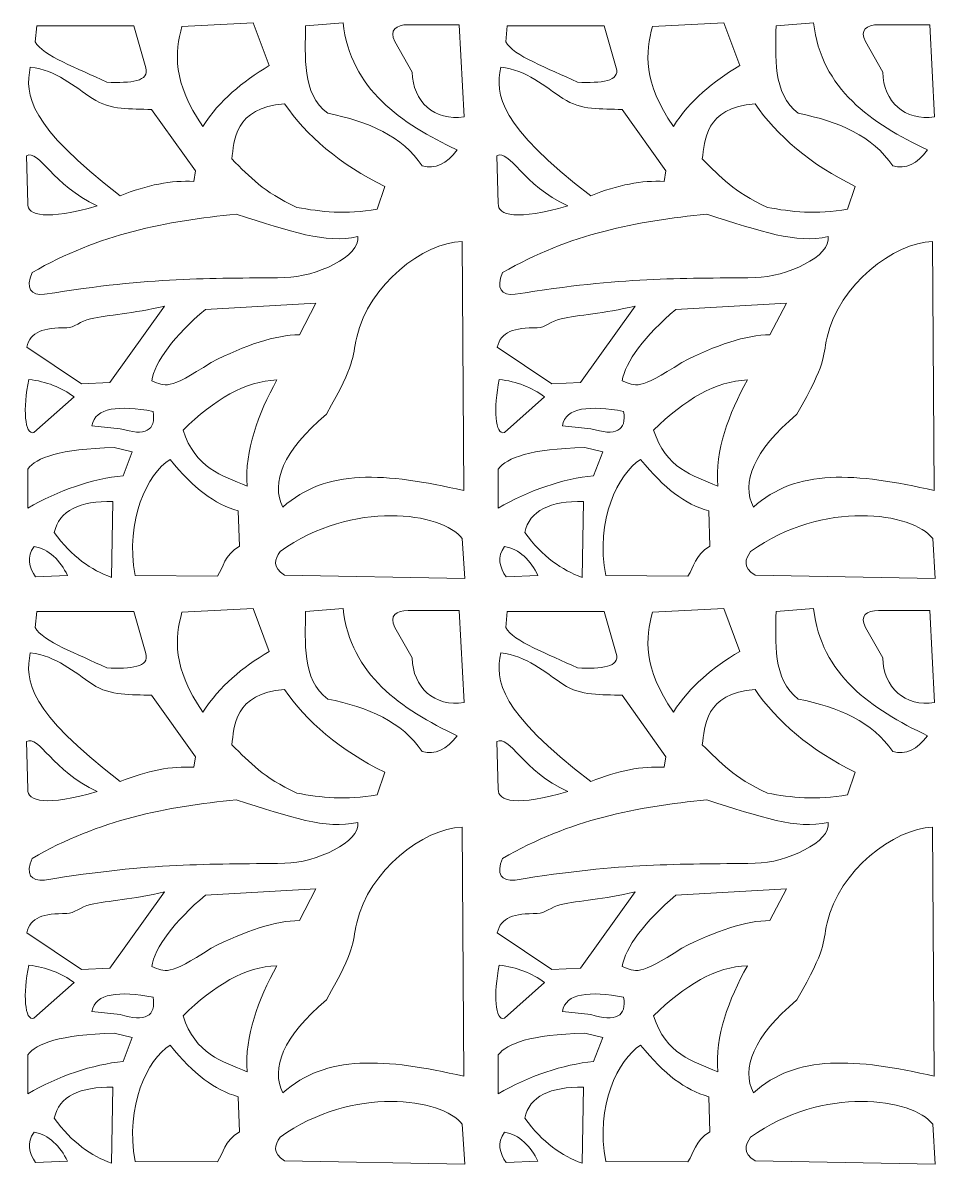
# Model space of a CAD drawing. Header units: millimetres. Extents: x -1203 to 1200, y -590 to 590.
# Drawn here: x -1203 to -259, y -590 to 590 of the extents above; entities that cross this region are included whole.
import ezdxf

# ---------------------------------------------------------------- set-up
doc = ezdxf.new("R2010")
doc.units = ezdxf.units.MM
doc.header["$MEASUREMENT"] = 0
doc.layers.add('Layer 1', color=7, linetype='Continuous')

msp = doc.modelspace()

# ---------------------------------------------------------------- linework, layer by layer
at = {"layer": 'Layer 1', "color": 250, "lineweight": 20}
for points, knots in [([(-1189.837, 570.4536), (-1189.837, 570.4536), (-1188.2933, 586.874), (-1188.2933, 586.874), (-1188.2933, 586.874), (-1087.9562, 586.874), (-1087.9562, 586.874), (-1087.9562, 586.874), (-1075.606, 543.5825), (-1075.606, 543.5825), (-1071.2168, 529.1986), (-1090.9746, 527.5531), (-1115.7421, 528.5463), (-1146.0945, 543.4737), (-1182.049, 555.5324), (-1189.837, 570.4536)], [0, 0, 0, 0, 0.2, 0.2, 0.2, 0.4, 0.4, 0.4, 0.6, 0.6, 0.6, 0.8, 0.8, 0.8, 1, 1, 1, 1]), ([(-1016.5077, 482.9086), (-1048.1488, 528.8076), (-1045.3811, 559.2083), (-1038.112, 586.3409), (-1038.112, 586.3409), (-964.4624, 589.8599), (-964.4624, 589.8599), (-964.4624, 589.8599), (-947.922, 545.7174), (-947.922, 545.7174), (-976.4127, 528.2933), (-998.6115, 510.5534), (-1016.5077, 482.9086)], [0, 0, 0, 0, 0.25, 0.25, 0.25, 0.5, 0.5, 0.5, 0.75, 0.75, 0.75, 1, 1, 1, 1]), ([(-910.322, 586.7674), (-910.322, 586.7674), (-871.5135, 589.9687), (-871.5135, 589.9687), (-863.8334, 521.4871), (-811.6735, 485.9866), (-753.6434, 458.4903), (-764.3418, 444.0646), (-776.3569, 438.5925), (-789.693, 442.0677), (-810.359, 472.9912), (-845.2411, 487.9207), (-887.3901, 496.4519), (-914.3933, 516.473), (-910.5101, 556.2663), (-910.322, 586.7674)], [0, 0, 0, 0, 0.2, 0.2, 0.2, 0.4, 0.4, 0.4, 0.6, 0.6, 0.6, 0.8, 0.8, 0.8, 1, 1, 1, 1]), ([(-817.907, 570.5435), (-817.907, 570.5435), (-800.0542, 538.8883), (-800.0542, 538.8883), (-799.5439, 508.5816), (-776.9385, 487.9375), (-746.491, 492.845), (-746.491, 492.845), (-751.451, 587.8087), (-751.451, 587.8087), (-751.451, 587.8087), (-804.2811, 587.9864), (-804.2811, 587.9864), (-816.7222, 588.0282), (-824.1644, 582.3931), (-817.907, 570.5435)], [0, 0, 0, 0, 0.2, 0.2, 0.2, 0.4, 0.4, 0.4, 0.6, 0.6, 0.6, 0.8, 0.8, 0.8, 1, 1, 1, 1]), ([(-703.3992, 570.4536), (-703.3992, 570.4536), (-701.8554, 586.874), (-701.8554, 586.874), (-701.8554, 586.874), (-601.5162, 586.874), (-601.5162, 586.874), (-601.5162, 586.874), (-589.1681, 543.5825), (-589.1681, 543.5825), (-584.7768, 529.1986), (-604.5345, 527.5531), (-629.302, 528.5463), (-659.6545, 543.4737), (-695.6089, 555.5324), (-703.3992, 570.4536)], [0, 0, 0, 0, 0.2, 0.2, 0.2, 0.4, 0.4, 0.4, 0.6, 0.6, 0.6, 0.8, 0.8, 0.8, 1, 1, 1, 1]), ([(-530.0677, 482.9086), (-561.7087, 528.8076), (-558.9433, 559.2083), (-551.672, 586.3409), (-551.672, 586.3409), (-478.0224, 589.8599), (-478.0224, 589.8599), (-478.0224, 589.8599), (-461.4819, 545.7174), (-461.4819, 545.7174), (-489.9727, 528.2933), (-512.1737, 510.5534), (-530.0677, 482.9086)], [0, 0, 0, 0, 0.25, 0.25, 0.25, 0.5, 0.5, 0.5, 0.75, 0.75, 0.75, 1, 1, 1, 1]), ([(-423.882, 586.7674), (-423.882, 586.7674), (-385.0734, 589.9687), (-385.0734, 589.9687), (-377.3934, 521.4871), (-325.2336, 485.9866), (-267.2034, 458.4903), (-277.9017, 444.0646), (-289.919, 438.5925), (-303.253, 442.0677), (-323.919, 472.9912), (-358.8011, 487.9207), (-400.9502, 496.4519), (-427.9533, 516.473), (-424.0722, 556.2663), (-423.882, 586.7674)], [0, 0, 0, 0, 0.2, 0.2, 0.2, 0.4, 0.4, 0.4, 0.6, 0.6, 0.6, 0.8, 0.8, 0.8, 1, 1, 1, 1]), ([(-331.4692, 570.5435), (-331.4692, 570.5435), (-313.6141, 538.8883), (-313.6141, 538.8883), (-313.106, 508.5816), (-290.5006, 487.9375), (-260.051, 492.845), (-260.051, 492.845), (-265.011, 587.8087), (-265.011, 587.8087), (-265.011, 587.8087), (-317.8411, 587.9864), (-317.8411, 587.9864), (-330.2843, 588.0282), (-337.7243, 582.3931), (-331.4692, 570.5435)], [0, 0, 0, 0, 0.2, 0.2, 0.2, 0.4, 0.4, 0.4, 0.6, 0.6, 0.6, 0.8, 0.8, 0.8, 1, 1, 1, 1]), ([(-1024.2244, 436.8403), (-1024.2244, 436.8403), (-1069.4308, 500.2888), (-1069.4308, 500.2888), (-1090.8383, 501.4368), (-1111.8783, 499.1681), (-1130.6805, 511.7035), (-1149.5582, 524.2891), (-1167.9322, 541.0461), (-1194.9095, 544.2244), (-1200.7733, 515.0448), (-1196.7603, 483.8914), (-1101.9541, 411.1443), (-1073.9757, 422.4586), (-1048.6439, 427.3766), (-1025.9628, 425.8941), (-1025.9628, 425.8941), (-1024.2244, 436.8403), (-1024.2244, 436.8403)], [0, 0, 0, 0, 0.166666667, 0.166666667, 0.166666667, 0.333333333, 0.333333333, 0.333333333, 0.5, 0.5, 0.5, 0.666666667, 0.666666667, 0.666666667, 0.833333333, 0.833333333, 0.833333333, 1, 1, 1, 1]), ([(-537.7866, 436.8403), (-537.7866, 436.8403), (-582.9929, 500.2888), (-582.9929, 500.2888), (-604.4005, 501.4368), (-625.4404, 499.1681), (-644.2404, 511.7035), (-663.1204, 524.2891), (-681.4944, 541.0461), (-708.4695, 544.2244), (-714.3333, 515.0448), (-710.3203, 483.8914), (-615.514, 411.1443), (-587.5379, 422.4586), (-562.206, 427.3766), (-539.5228, 425.8941), (-539.5228, 425.8941), (-537.7866, 436.8403), (-537.7866, 436.8403)], [0, 0, 0, 0, 0.166666667, 0.166666667, 0.166666667, 0.333333333, 0.333333333, 0.333333333, 0.5, 0.5, 0.5, 0.666666667, 0.666666667, 0.666666667, 0.833333333, 0.833333333, 0.833333333, 1, 1, 1, 1]), ([(-836.3373, 397.2832), (-868.9491, 391.464), (-894.5966, 394.6382), (-919.2495, 399.094), (-955.1068, 415.8741), (-966.6527, 429.8648), (-986.6245, 449.2147), (-983.9694, 467.5902), (-984.2916, 502.2732), (-932.0452, 506.2606), (-910.1728, 474.0262), (-874.1707, 442.9605), (-828.5081, 420.8506), (-828.5081, 420.8506), (-836.3373, 397.2832), (-836.3373, 397.2832)], [0, 0, 0, 0, 0.2, 0.2, 0.2, 0.4, 0.4, 0.4, 0.6, 0.6, 0.6, 0.8, 0.8, 0.8, 1, 1, 1, 1]), ([(-349.8973, 397.2832), (-382.5112, 391.464), (-408.1587, 394.6382), (-432.8095, 399.094), (-468.6689, 415.8741), (-480.2127, 429.8648), (-500.1867, 449.2147), (-497.5294, 467.5902), (-497.8515, 502.2732), (-445.6052, 506.2606), (-423.735, 474.0262), (-387.7328, 442.9605), (-342.0681, 420.8506), (-342.0681, 420.8506), (-349.8973, 397.2832), (-349.8973, 397.2832)], [0, 0, 0, 0, 0.2, 0.2, 0.2, 0.4, 0.4, 0.4, 0.6, 0.6, 0.6, 0.8, 0.8, 0.8, 1, 1, 1, 1]), ([(-1125.6664, 400.8024), (-1172.1333, 422.0069), (-1185.9495, 459.7051), (-1198.877, 452.5184), (-1198.877, 452.5184), (-1197.556, 403.2551), (-1197.556, 403.2551), (-1198.0662, 390.4436), (-1178.0684, 385.4671), (-1125.6664, 400.8024)], [0, 0, 0, 0, 0.333333333, 0.333333333, 0.333333333, 0.666666667, 0.666666667, 0.666666667, 1, 1, 1, 1]), ([(-639.2285, 400.8024), (-685.6954, 422.0069), (-699.5116, 459.7051), (-712.437, 452.5184), (-712.437, 452.5184), (-711.1181, 403.2551), (-711.1181, 403.2551), (-711.6262, 390.4436), (-691.6284, 385.4671), (-639.2285, 400.8024)], [0, 0, 0, 0, 0.333333333, 0.333333333, 0.333333333, 0.666666667, 0.666666667, 0.666666667, 1, 1, 1, 1]), ([(-1180.1419, 309.3117), (-1194.3625, 307.823), (-1199.9819, 315.2794), (-1193.0371, 331.6998), (-1123.8675, 371.8047), (-1053.8741, 385.1744), (-981.9932, 392.1624), (-924.3457, 374.0211), (-890.255, 361.4752), (-856.4043, 368.9192), (-852.8778, 348.6681), (-899.8182, 327.1415), (-931.8744, 326.6104), (-1013.0591, 325.2659), (-1066.873, 327.6433), (-1180.1419, 309.3117)], [0, 0, 0, 0, 0.2, 0.2, 0.2, 0.4, 0.4, 0.4, 0.6, 0.6, 0.6, 0.8, 0.8, 0.8, 1, 1, 1, 1]), ([(-693.704, 309.3117), (-707.9224, 307.823), (-713.5441, 315.2794), (-706.597, 331.6998), (-637.4296, 371.8047), (-567.4363, 385.1744), (-495.5553, 392.1624), (-437.9057, 374.0211), (-403.815, 361.4752), (-369.9664, 368.9192), (-366.4378, 348.6681), (-413.3803, 327.1415), (-445.4366, 326.6104), (-526.6191, 325.2659), (-580.433, 327.6433), (-693.704, 309.3117)], [0, 0, 0, 0, 0.2, 0.2, 0.2, 0.4, 0.4, 0.4, 0.6, 0.6, 0.6, 0.8, 0.8, 0.8, 1, 1, 1, 1]), ([(-933.6992, 89.222), (-946.3652, 114.3325), (-934.1338, 147.3344), (-888.8215, 185.2981), (-857.3167, 240.6566), (-862.9383, 241.4052), (-857.4443, 265.1399), (-844.9686, 319.039), (-788.6401, 362.7947), (-748.4585, 363.7984), (-748.4585, 363.7984), (-746.6921, 106.393), (-746.6921, 106.393), (-827.7946, 125.0926), (-889.6366, 129.3561), (-933.6992, 89.222)], [0, 0, 0, 0, 0.2, 0.2, 0.2, 0.4, 0.4, 0.4, 0.6, 0.6, 0.6, 0.8, 0.8, 0.8, 1, 1, 1, 1]), ([(-447.2614, 89.222), (-459.9251, 114.3325), (-447.6938, 147.3344), (-402.3836, 185.2981), (-370.8789, 240.6566), (-376.4983, 241.4052), (-371.0043, 265.1399), (-358.5286, 319.039), (-302.2001, 362.7947), (-262.0207, 363.7984), (-262.0207, 363.7984), (-260.2542, 106.393), (-260.2542, 106.393), (-341.3546, 125.0926), (-403.1967, 129.3561), (-447.2614, 89.222)], [0, 0, 0, 0, 0.2, 0.2, 0.2, 0.4, 0.4, 0.4, 0.6, 0.6, 0.6, 0.8, 0.8, 0.8, 1, 1, 1, 1]), ([(-1198.5484, 254.6118), (-1198.5484, 254.6118), (-1141.9842, 216.648), (-1141.9842, 216.648), (-1141.9842, 216.648), (-1112.6545, 218.141), (-1112.6545, 218.141), (-1112.6545, 218.141), (-1056.0903, 297.1548), (-1056.0903, 297.1548), (-1088.7086, 289.1819), (-1114.6826, 288.0674), (-1132.5529, 284.0758), (-1143.2706, 281.6816), (-1149.1755, 274.5639), (-1157.1733, 274.6162), (-1181.2555, 274.7709), (-1194.8489, 270.9298), (-1198.5484, 254.6118)], [0, 0, 0, 0, 0.166666667, 0.166666667, 0.166666667, 0.333333333, 0.333333333, 0.333333333, 0.5, 0.5, 0.5, 0.666666667, 0.666666667, 0.666666667, 0.833333333, 0.833333333, 0.833333333, 1, 1, 1, 1]), ([(-1069.3206, 219.7406), (-1066.3757, 239.2912), (-1045.9044, 266.5137), (-1013.8591, 293.7423), (-1013.8591, 293.7423), (-899.6279, 300.2474), (-899.6279, 300.2474), (-899.6279, 300.2474), (-916.6074, 267.4044), (-916.6074, 267.4044), (-941.3792, 267.4274), (-972.4364, 256.822), (-1007.7834, 238.9483), (-1053.4006, 209.2272), (-1054.7455, 214.6491), (-1069.3206, 219.7406)], [0, 0, 0, 0, 0.2, 0.2, 0.2, 0.4, 0.4, 0.4, 0.6, 0.6, 0.6, 0.8, 0.8, 0.8, 1, 1, 1, 1]), ([(-712.1084, 254.6118), (-712.1084, 254.6118), (-655.5442, 216.648), (-655.5442, 216.648), (-655.5442, 216.648), (-626.2145, 218.141), (-626.2145, 218.141), (-626.2145, 218.141), (-569.6503, 297.1548), (-569.6503, 297.1548), (-602.2708, 289.1819), (-628.2448, 288.0674), (-646.1129, 284.0758), (-656.8306, 281.6816), (-662.7376, 274.5639), (-670.7355, 274.6162), (-694.8176, 274.7709), (-708.4089, 270.9298), (-712.1084, 254.6118)], [0, 0, 0, 0, 0.166666667, 0.166666667, 0.166666667, 0.333333333, 0.333333333, 0.333333333, 0.5, 0.5, 0.5, 0.666666667, 0.666666667, 0.666666667, 0.833333333, 0.833333333, 0.833333333, 1, 1, 1, 1]), ([(-582.8805, 219.7406), (-579.9379, 239.2912), (-559.4665, 266.5137), (-527.4212, 293.7423), (-527.4212, 293.7423), (-413.188, 300.2474), (-413.188, 300.2474), (-413.188, 300.2474), (-430.1696, 267.4044), (-430.1696, 267.4044), (-454.9413, 267.4274), (-485.9964, 256.822), (-521.3455, 238.9483), (-566.9606, 209.2272), (-568.3076, 214.6491), (-582.8805, 219.7406)], [0, 0, 0, 0, 0.2, 0.2, 0.2, 0.4, 0.4, 0.4, 0.6, 0.6, 0.6, 0.8, 0.8, 0.8, 1, 1, 1, 1]), ([(-1191.1647, 166.4249), (-1200.8662, 163.14), (-1202.6284, 191.3577), (-1196.4533, 221.3361), (-1178.2241, 219.1322), (-1162.6436, 213.0871), (-1149.7031, 203.2114), (-1149.7031, 203.2114), (-1191.1647, 166.4249), (-1191.1647, 166.4249)], [0, 0, 0, 0, 0.333333333, 0.333333333, 0.333333333, 0.666666667, 0.666666667, 0.666666667, 1, 1, 1, 1]), ([(-970.6376, 111.081), (-996.9769, 122.0147), (-1024.1617, 129.2348), (-1037.0136, 168.8777), (-1004.5856, 200.535), (-972.4083, 219.726), (-939.9868, 220.7004), (-959.3014, 185.4361), (-973.4829, 147.9366), (-970.6376, 111.081)], [0, 0, 0, 0, 0.333333333, 0.333333333, 0.333333333, 0.666666667, 0.666666667, 0.666666667, 1, 1, 1, 1]), ([(-704.7268, 166.4249), (-714.4283, 163.14), (-716.1883, 191.3577), (-710.0133, 221.3361), (-691.7863, 219.1322), (-676.2058, 213.0871), (-663.2631, 203.2114), (-663.2631, 203.2114), (-704.7268, 166.4249), (-704.7268, 166.4249)], [0, 0, 0, 0, 0.333333333, 0.333333333, 0.333333333, 0.666666667, 0.666666667, 0.666666667, 1, 1, 1, 1]), ([(-484.1975, 111.081), (-510.5391, 122.0147), (-537.7239, 129.2348), (-550.5757, 168.8777), (-518.1456, 200.535), (-485.9683, 219.726), (-453.5468, 220.7004), (-472.8613, 185.4361), (-487.0451, 147.9366), (-484.1975, 111.081)], [0, 0, 0, 0, 0.333333333, 0.333333333, 0.333333333, 0.666666667, 0.666666667, 0.666666667, 1, 1, 1, 1]), ([(-1067.887, 188.284), (-1102.8599, 194.5047), (-1127.9258, 192.7273), (-1131.1777, 173.3544), (-1131.1777, 173.3544), (-1101.848, 170.3706), (-1101.848, 170.3706), (-1075.9757, 162.2744), (-1064.659, 168.2483), (-1067.887, 188.284)], [0, 0, 0, 0, 0.333333333, 0.333333333, 0.333333333, 0.666666667, 0.666666667, 0.666666667, 1, 1, 1, 1]), ([(-581.4492, 188.284), (-616.4199, 194.5047), (-641.4858, 192.7273), (-644.7399, 173.3544), (-644.7399, 173.3544), (-615.4102, 170.3706), (-615.4102, 170.3706), (-589.5357, 162.2744), (-578.219, 168.2483), (-581.4492, 188.284)], [0, 0, 0, 0, 0.333333333, 0.333333333, 0.333333333, 0.666666667, 0.666666667, 0.666666667, 1, 1, 1, 1]), ([(-1197.556, 88.2622), (-1197.556, 88.2622), (-1197.556, 128.5699), (-1197.556, 128.5699), (-1188.5484, 140.5094), (-1164.6587, 149.2497), (-1108.0232, 150.9622), (-1108.0232, 150.9622), (-1089.5, 146.4833), (-1089.5, 146.4833), (-1089.5, 146.4833), (-1098.9853, 121.6383), (-1098.9853, 121.6383), (-1129.8632, 118.826), (-1166.6869, 106.4202), (-1197.556, 88.2622)], [0, 0, 0, 0, 0.2, 0.2, 0.2, 0.4, 0.4, 0.4, 0.6, 0.6, 0.6, 0.8, 0.8, 0.8, 1, 1, 1, 1]), ([(-711.1181, 88.2622), (-711.1181, 88.2622), (-711.1181, 128.5699), (-711.1181, 128.5699), (-702.1084, 140.5094), (-678.2187, 149.2497), (-621.5853, 150.9622), (-621.5853, 150.9622), (-603.06, 146.4833), (-603.06, 146.4833), (-603.06, 146.4833), (-612.5454, 121.6383), (-612.5454, 121.6383), (-643.4231, 118.826), (-680.249, 106.4202), (-711.1181, 88.2622)], [0, 0, 0, 0, 0.2, 0.2, 0.2, 0.4, 0.4, 0.4, 0.6, 0.6, 0.6, 0.8, 0.8, 0.8, 1, 1, 1, 1]), ([(-1050.4666, 138.4853), (-1073.6881, 123.8945), (-1097.2621, 75.6704), (-1086.4124, 18.4174), (-1086.4124, 18.4174), (-1001.511, 17.9908), (-1001.511, 17.9908), (-994.3888, 27.8497), (-995.3575, 38.5471), (-978.6829, 48.9142), (-978.6829, 48.9142), (-979.898, 85.2763), (-979.898, 85.2763), (-1005.0807, 92.624), (-1025.299, 108.1223), (-1050.4666, 138.4853)], [0, 0, 0, 0, 0.2, 0.2, 0.2, 0.4, 0.4, 0.4, 0.6, 0.6, 0.6, 0.8, 0.8, 0.8, 1, 1, 1, 1]), ([(-564.0287, 138.4853), (-587.2502, 123.8945), (-610.8242, 75.6704), (-599.9724, 18.4174), (-599.9724, 18.4174), (-515.0709, 17.9908), (-515.0709, 17.9908), (-507.9488, 27.8497), (-508.9175, 38.5471), (-492.245, 48.9142), (-492.245, 48.9142), (-493.4602, 85.2763), (-493.4602, 85.2763), (-518.6407, 92.624), (-538.859, 108.1223), (-564.0287, 138.4853)], [0, 0, 0, 0, 0.2, 0.2, 0.2, 0.4, 0.4, 0.4, 0.6, 0.6, 0.6, 0.8, 0.8, 0.8, 1, 1, 1, 1]), ([(-1110.8945, 16.6066), (-1131.7809, 24.3013), (-1151.8479, 37.5937), (-1170.0988, 63.2019), (-1165.3744, 85.7739), (-1143.3788, 95.6371), (-1109.567, 95.1938), (-1109.567, 95.1938), (-1110.8945, 16.6066), (-1110.8945, 16.6066)], [0, 0, 0, 0, 0.333333333, 0.333333333, 0.333333333, 0.666666667, 0.666666667, 0.666666667, 1, 1, 1, 1]), ([(-932.0452, 19.0572), (-945.2041, 27.5152), (-942.0992, 35.0134), (-936.6766, 43.4777), (-861.6367, 97.1008), (-768.9926, 83.9318), (-748.3483, 56.9122), (-748.3483, 56.9122), (-745.8121, 15.5381), (-745.8121, 15.5381), (-745.8121, 15.5381), (-932.0452, 19.0572), (-932.0452, 19.0572)], [0, 0, 0, 0, 0.25, 0.25, 0.25, 0.5, 0.5, 0.5, 0.75, 0.75, 0.75, 1, 1, 1, 1]), ([(-624.4545, 16.6066), (-645.3431, 24.3013), (-665.408, 37.5937), (-683.6587, 63.2019), (-678.9366, 85.7739), (-656.9409, 95.6371), (-623.1291, 95.1938), (-623.1291, 95.1938), (-624.4545, 16.6066), (-624.4545, 16.6066)], [0, 0, 0, 0, 0.333333333, 0.333333333, 0.333333333, 0.666666667, 0.666666667, 0.666666667, 1, 1, 1, 1]), ([(-445.6052, 19.0572), (-458.7641, 27.5152), (-455.6592, 35.0134), (-450.2365, 43.4777), (-375.1989, 97.1008), (-282.5547, 83.9318), (-261.9083, 56.9122), (-261.9083, 56.9122), (-259.3742, 15.5381), (-259.3742, 15.5381), (-259.3742, 15.5381), (-445.6052, 19.0572), (-445.6052, 19.0572)], [0, 0, 0, 0, 0.25, 0.25, 0.25, 0.5, 0.5, 0.5, 0.75, 0.75, 0.75, 1, 1, 1, 1]), ([(-1189.3981, 17.1398), (-1195.863, 26.6286), (-1199.3527, 38.0369), (-1190.942, 48.4898), (-1175.9257, 46.3235), (-1163.6317, 33.6877), (-1156.5398, 18.7393), (-1156.5398, 18.7393), (-1189.3981, 17.1398), (-1189.3981, 17.1398)], [0, 0, 0, 0, 0.333333333, 0.333333333, 0.333333333, 0.666666667, 0.666666667, 0.666666667, 1, 1, 1, 1]), ([(-702.9581, 17.1398), (-709.423, 26.6286), (-712.9149, 38.0369), (-704.5019, 48.4898), (-689.4857, 46.3235), (-677.1938, 33.6877), (-670.102, 18.7393), (-670.102, 18.7393), (-702.9581, 17.1398), (-702.9581, 17.1398)], [0, 0, 0, 0, 0.333333333, 0.333333333, 0.333333333, 0.666666667, 0.666666667, 0.666666667, 1, 1, 1, 1]), ([(-1189.837, -35.1158), (-1189.837, -35.1158), (-1188.2933, -18.6953), (-1188.2933, -18.6953), (-1188.2933, -18.6953), (-1087.9562, -18.6953), (-1087.9562, -18.6953), (-1087.9562, -18.6953), (-1075.606, -61.9869), (-1075.606, -61.9869), (-1071.2168, -76.3728), (-1090.9746, -78.0163), (-1115.7421, -77.0252), (-1146.0945, -62.0956), (-1182.049, -50.0391), (-1189.837, -35.1158)], [0, 0, 0, 0, 0.2, 0.2, 0.2, 0.4, 0.4, 0.4, 0.6, 0.6, 0.6, 0.8, 0.8, 0.8, 1, 1, 1, 1]), ([(-1016.5077, -122.6607), (-1048.1488, -76.7617), (-1045.3811, -46.361), (-1038.112, -19.2286), (-1038.112, -19.2286), (-964.4624, -15.7095), (-964.4624, -15.7095), (-964.4624, -15.7095), (-947.922, -59.8541), (-947.922, -59.8541), (-976.4127, -77.2782), (-998.6115, -95.0181), (-1016.5077, -122.6607)], [0, 0, 0, 0, 0.25, 0.25, 0.25, 0.5, 0.5, 0.5, 0.75, 0.75, 0.75, 1, 1, 1, 1]), ([(-910.322, -18.802), (-910.322, -18.802), (-871.5135, -15.6007), (-871.5135, -15.6007), (-863.8334, -84.0843), (-811.6735, -119.5849), (-753.6434, -147.0812), (-764.3418, -161.5069), (-776.3569, -166.9769), (-789.693, -163.5016), (-810.359, -132.5803), (-845.2411, -117.6487), (-887.3901, -109.1175), (-914.3933, -89.0985), (-910.5101, -49.303), (-910.322, -18.802)], [0, 0, 0, 0, 0.2, 0.2, 0.2, 0.4, 0.4, 0.4, 0.6, 0.6, 0.6, 0.8, 0.8, 0.8, 1, 1, 1, 1]), ([(-817.907, -35.028), (-817.907, -35.028), (-800.0542, -66.6832), (-800.0542, -66.6832), (-799.5439, -96.9877), (-776.9385, -117.632), (-746.491, -112.7265), (-746.491, -112.7265), (-751.451, -17.7607), (-751.451, -17.7607), (-751.451, -17.7607), (-804.2811, -17.5851), (-804.2811, -17.5851), (-816.7222, -17.5433), (-824.1644, -23.1784), (-817.907, -35.028)], [0, 0, 0, 0, 0.2, 0.2, 0.2, 0.4, 0.4, 0.4, 0.6, 0.6, 0.6, 0.8, 0.8, 0.8, 1, 1, 1, 1]), ([(-703.3992, -35.1158), (-703.3992, -35.1158), (-701.8554, -18.6953), (-701.8554, -18.6953), (-701.8554, -18.6953), (-601.5162, -18.6953), (-601.5162, -18.6953), (-601.5162, -18.6953), (-589.1681, -61.9869), (-589.1681, -61.9869), (-584.7768, -76.3728), (-604.5345, -78.0163), (-629.302, -77.0252), (-659.6545, -62.0956), (-695.6089, -50.0391), (-703.3992, -35.1158)], [0, 0, 0, 0, 0.2, 0.2, 0.2, 0.4, 0.4, 0.4, 0.6, 0.6, 0.6, 0.8, 0.8, 0.8, 1, 1, 1, 1]), ([(-530.0677, -122.6607), (-561.7087, -76.7617), (-558.9433, -46.361), (-551.672, -19.2286), (-551.672, -19.2286), (-478.0224, -15.7095), (-478.0224, -15.7095), (-478.0224, -15.7095), (-461.4819, -59.8541), (-461.4819, -59.8541), (-489.9727, -77.2782), (-512.1737, -95.0181), (-530.0677, -122.6607)], [0, 0, 0, 0, 0.25, 0.25, 0.25, 0.5, 0.5, 0.5, 0.75, 0.75, 0.75, 1, 1, 1, 1]), ([(-423.882, -18.802), (-423.882, -18.802), (-385.0734, -15.6007), (-385.0734, -15.6007), (-377.3934, -84.0843), (-325.2336, -119.5849), (-267.2034, -147.0812), (-277.9017, -161.5069), (-289.919, -166.9769), (-303.253, -163.5016), (-323.919, -132.5803), (-358.8011, -117.6487), (-400.9502, -109.1175), (-427.9533, -89.0985), (-424.0722, -49.303), (-423.882, -18.802)], [0, 0, 0, 0, 0.2, 0.2, 0.2, 0.4, 0.4, 0.4, 0.6, 0.6, 0.6, 0.8, 0.8, 0.8, 1, 1, 1, 1]), ([(-331.4692, -35.028), (-331.4692, -35.028), (-313.6141, -66.6832), (-313.6141, -66.6832), (-313.106, -96.9877), (-290.5006, -117.632), (-260.051, -112.7265), (-260.051, -112.7265), (-265.011, -17.7607), (-265.011, -17.7607), (-265.011, -17.7607), (-317.8411, -17.5851), (-317.8411, -17.5851), (-330.2843, -17.5433), (-337.7243, -23.1784), (-331.4692, -35.028)], [0, 0, 0, 0, 0.2, 0.2, 0.2, 0.4, 0.4, 0.4, 0.6, 0.6, 0.6, 0.8, 0.8, 0.8, 1, 1, 1, 1]), ([(-1024.2244, -168.7291), (-1024.2244, -168.7291), (-1069.4308, -105.2806), (-1069.4308, -105.2806), (-1090.8383, -104.1347), (-1111.8783, -106.4013), (-1130.6805, -93.868), (-1149.5582, -81.2804), (-1167.9322, -64.5253), (-1194.9095, -61.3471), (-1200.7733, -90.5245), (-1196.7603, -121.678), (-1101.9541, -194.4251), (-1073.9757, -183.1129), (-1048.6439, -178.1929), (-1025.9628, -179.6754), (-1025.9628, -179.6754), (-1024.2244, -168.7291), (-1024.2244, -168.7291)], [0, 0, 0, 0, 0.166666667, 0.166666667, 0.166666667, 0.333333333, 0.333333333, 0.333333333, 0.5, 0.5, 0.5, 0.666666667, 0.666666667, 0.666666667, 0.833333333, 0.833333333, 0.833333333, 1, 1, 1, 1]), ([(-537.7866, -168.7291), (-537.7866, -168.7291), (-582.9929, -105.2806), (-582.9929, -105.2806), (-604.4005, -104.1347), (-625.4404, -106.4013), (-644.2404, -93.868), (-663.1204, -81.2804), (-681.4944, -64.5253), (-708.4695, -61.3471), (-714.3333, -90.5245), (-710.3203, -121.678), (-615.514, -194.4251), (-587.5379, -183.1129), (-562.206, -178.1929), (-539.5228, -179.6754), (-539.5228, -179.6754), (-537.7866, -168.7291), (-537.7866, -168.7291)], [0, 0, 0, 0, 0.166666667, 0.166666667, 0.166666667, 0.333333333, 0.333333333, 0.333333333, 0.5, 0.5, 0.5, 0.666666667, 0.666666667, 0.666666667, 0.833333333, 0.833333333, 0.833333333, 1, 1, 1, 1]), ([(-836.3373, -208.2862), (-868.9491, -214.1075), (-894.5966, -210.9333), (-919.2495, -206.4775), (-955.1068, -189.6953), (-966.6527, -175.7067), (-986.6245, -156.3547), (-983.9694, -137.9792), (-984.2916, -103.2983), (-932.0452, -99.3087), (-910.1728, -131.5432), (-874.1707, -162.6088), (-828.5081, -184.7188), (-828.5081, -184.7188), (-836.3373, -208.2862), (-836.3373, -208.2862)], [0, 0, 0, 0, 0.2, 0.2, 0.2, 0.4, 0.4, 0.4, 0.6, 0.6, 0.6, 0.8, 0.8, 0.8, 1, 1, 1, 1]), ([(-349.8973, -208.2862), (-382.5112, -214.1075), (-408.1587, -210.9333), (-432.8095, -206.4775), (-468.6689, -189.6953), (-480.2127, -175.7067), (-500.1867, -156.3547), (-497.5294, -137.9792), (-497.8515, -103.2983), (-445.6052, -99.3087), (-423.735, -131.5432), (-387.7328, -162.6088), (-342.0681, -184.7188), (-342.0681, -184.7188), (-349.8973, -208.2862), (-349.8973, -208.2862)], [0, 0, 0, 0, 0.2, 0.2, 0.2, 0.4, 0.4, 0.4, 0.6, 0.6, 0.6, 0.8, 0.8, 0.8, 1, 1, 1, 1]), ([(-1125.6664, -204.7671), (-1172.1333, -183.5625), (-1185.9495, -145.8664), (-1198.877, -153.051), (-1198.877, -153.051), (-1197.556, -202.3164), (-1197.556, -202.3164), (-1198.0662, -215.1257), (-1178.0684, -220.1023), (-1125.6664, -204.7671)], [0, 0, 0, 0, 0.333333333, 0.333333333, 0.333333333, 0.666666667, 0.666666667, 0.666666667, 1, 1, 1, 1]), ([(-639.2285, -204.7671), (-685.6954, -183.5625), (-699.5116, -145.8664), (-712.437, -153.051), (-712.437, -153.051), (-711.1181, -202.3164), (-711.1181, -202.3164), (-711.6262, -215.1257), (-691.6284, -220.1023), (-639.2285, -204.7671)], [0, 0, 0, 0, 0.333333333, 0.333333333, 0.333333333, 0.666666667, 0.666666667, 0.666666667, 1, 1, 1, 1]), ([(-1180.1419, -296.2577), (-1194.3625, -297.7485), (-1199.9819, -290.29), (-1193.0371, -273.8717), (-1123.8675, -233.7647), (-1053.8741, -220.395), (-981.9932, -213.407), (-924.3457, -231.5504), (-890.255, -244.0941), (-856.4043, -236.6523), (-852.8778, -256.9014), (-899.8182, -278.428), (-931.8744, -278.9591), (-1013.0591, -280.3056), (-1066.873, -277.9261), (-1180.1419, -296.2577)], [0, 0, 0, 0, 0.2, 0.2, 0.2, 0.4, 0.4, 0.4, 0.6, 0.6, 0.6, 0.8, 0.8, 0.8, 1, 1, 1, 1]), ([(-693.704, -296.2577), (-707.9224, -297.7485), (-713.5441, -290.29), (-706.597, -273.8717), (-637.4296, -233.7647), (-567.4363, -220.395), (-495.5553, -213.407), (-437.9057, -231.5504), (-403.815, -244.0941), (-369.9664, -236.6523), (-366.4378, -256.9014), (-413.3803, -278.428), (-445.4366, -278.9591), (-526.6191, -280.3056), (-580.433, -277.9261), (-693.704, -296.2577)], [0, 0, 0, 0, 0.2, 0.2, 0.2, 0.4, 0.4, 0.4, 0.6, 0.6, 0.6, 0.8, 0.8, 0.8, 1, 1, 1, 1]), ([(-933.6992, -516.3475), (-946.3652, -491.2369), (-934.1338, -458.2351), (-888.8215, -420.2714), (-857.3167, -364.9149), (-862.9383, -364.1642), (-857.4443, -340.4296), (-844.9686, -286.5325), (-788.6401, -242.7768), (-748.4585, -241.771), (-748.4585, -241.771), (-746.6921, -499.1764), (-746.6921, -499.1764), (-827.7946, -480.4789), (-889.6366, -476.2133), (-933.6992, -516.3475)], [0, 0, 0, 0, 0.2, 0.2, 0.2, 0.4, 0.4, 0.4, 0.6, 0.6, 0.6, 0.8, 0.8, 0.8, 1, 1, 1, 1]), ([(-447.2614, -516.3475), (-459.9251, -491.2369), (-447.6938, -458.2351), (-402.3836, -420.2714), (-370.8789, -364.9149), (-376.4983, -364.1642), (-371.0043, -340.4296), (-358.5286, -286.5325), (-302.2001, -242.7768), (-262.0207, -241.771), (-262.0207, -241.771), (-260.2542, -499.1764), (-260.2542, -499.1764), (-341.3546, -480.4789), (-403.1967, -476.2133), (-447.2614, -516.3475)], [0, 0, 0, 0, 0.2, 0.2, 0.2, 0.4, 0.4, 0.4, 0.6, 0.6, 0.6, 0.8, 0.8, 0.8, 1, 1, 1, 1]), ([(-1069.3206, -385.8288), (-1066.3757, -366.2782), (-1045.9044, -339.0558), (-1013.8591, -311.8271), (-1013.8591, -311.8271), (-899.6279, -305.3221), (-899.6279, -305.3221), (-899.6279, -305.3221), (-916.6074, -338.165), (-916.6074, -338.165), (-941.3792, -338.142), (-972.4364, -348.7474), (-1007.7834, -366.6232), (-1053.4006, -396.3422), (-1054.7455, -390.9224), (-1069.3206, -385.8288)], [0, 0, 0, 0, 0.2, 0.2, 0.2, 0.4, 0.4, 0.4, 0.6, 0.6, 0.6, 0.8, 0.8, 0.8, 1, 1, 1, 1]), ([(-582.8805, -385.8288), (-579.9379, -366.2782), (-559.4665, -339.0558), (-527.4212, -311.8271), (-527.4212, -311.8271), (-413.188, -305.3221), (-413.188, -305.3221), (-413.188, -305.3221), (-430.1696, -338.165), (-430.1696, -338.165), (-454.9413, -338.142), (-485.9964, -348.7474), (-521.3455, -366.6232), (-566.9606, -396.3422), (-568.3076, -390.9224), (-582.8805, -385.8288)], [0, 0, 0, 0, 0.2, 0.2, 0.2, 0.4, 0.4, 0.4, 0.6, 0.6, 0.6, 0.8, 0.8, 0.8, 1, 1, 1, 1]), ([(-1198.5484, -350.9597), (-1198.5484, -350.9597), (-1141.9842, -388.9213), (-1141.9842, -388.9213), (-1141.9842, -388.9213), (-1112.6545, -387.4284), (-1112.6545, -387.4284), (-1112.6545, -387.4284), (-1056.0903, -308.4167), (-1056.0903, -308.4167), (-1088.7086, -316.3896), (-1114.6826, -317.502), (-1132.5529, -321.4937), (-1143.2706, -323.8878), (-1149.1755, -331.0055), (-1157.1733, -330.9533), (-1181.2555, -330.7985), (-1194.8489, -334.6396), (-1198.5484, -350.9597)], [0, 0, 0, 0, 0.166666667, 0.166666667, 0.166666667, 0.333333333, 0.333333333, 0.333333333, 0.5, 0.5, 0.5, 0.666666667, 0.666666667, 0.666666667, 0.833333333, 0.833333333, 0.833333333, 1, 1, 1, 1]), ([(-712.1084, -350.9597), (-712.1084, -350.9597), (-655.5442, -388.9213), (-655.5442, -388.9213), (-655.5442, -388.9213), (-626.2145, -387.4284), (-626.2145, -387.4284), (-626.2145, -387.4284), (-569.6503, -308.4167), (-569.6503, -308.4167), (-602.2708, -316.3896), (-628.2448, -317.502), (-646.1129, -321.4937), (-656.8306, -323.8878), (-662.7376, -331.0055), (-670.7355, -330.9533), (-694.8176, -330.7985), (-708.4089, -334.6396), (-712.1084, -350.9597)], [0, 0, 0, 0, 0.166666667, 0.166666667, 0.166666667, 0.333333333, 0.333333333, 0.333333333, 0.5, 0.5, 0.5, 0.666666667, 0.666666667, 0.666666667, 0.833333333, 0.833333333, 0.833333333, 1, 1, 1, 1]), ([(-1191.1647, -439.1445), (-1200.8662, -442.4294), (-1202.6284, -414.2137), (-1196.4533, -384.2334), (-1178.2241, -386.4393), (-1162.6436, -392.4823), (-1149.7031, -402.3579), (-1149.7031, -402.3579), (-1191.1647, -439.1445), (-1191.1647, -439.1445)], [0, 0, 0, 0, 0.333333333, 0.333333333, 0.333333333, 0.666666667, 0.666666667, 0.666666667, 1, 1, 1, 1]), ([(-970.6376, -494.4884), (-996.9769, -483.5547), (-1024.1617, -476.3367), (-1037.0136, -436.6938), (-1004.5856, -405.0344), (-972.4083, -385.8455), (-939.9868, -384.869), (-959.3014, -420.1354), (-973.4829, -457.6329), (-970.6376, -494.4884)], [0, 0, 0, 0, 0.333333333, 0.333333333, 0.333333333, 0.666666667, 0.666666667, 0.666666667, 1, 1, 1, 1]), ([(-704.7268, -439.1445), (-714.4283, -442.4294), (-716.1883, -414.2137), (-710.0133, -384.2334), (-691.7863, -386.4393), (-676.2058, -392.4823), (-663.2631, -402.3579), (-663.2631, -402.3579), (-704.7268, -439.1445), (-704.7268, -439.1445)], [0, 0, 0, 0, 0.333333333, 0.333333333, 0.333333333, 0.666666667, 0.666666667, 0.666666667, 1, 1, 1, 1]), ([(-484.1975, -494.4884), (-510.5391, -483.5547), (-537.7239, -476.3367), (-550.5757, -436.6938), (-518.1456, -405.0344), (-485.9683, -385.8455), (-453.5468, -384.869), (-472.8613, -420.1354), (-487.0451, -457.6329), (-484.1975, -494.4884)], [0, 0, 0, 0, 0.333333333, 0.333333333, 0.333333333, 0.666666667, 0.666666667, 0.666666667, 1, 1, 1, 1]), ([(-1067.887, -417.2854), (-1102.8599, -411.0648), (-1127.9258, -412.8421), (-1131.1777, -432.215), (-1131.1777, -432.215), (-1101.848, -435.2009), (-1101.848, -435.2009), (-1075.9757, -443.295), (-1064.659, -437.3232), (-1067.887, -417.2854)], [0, 0, 0, 0, 0.333333333, 0.333333333, 0.333333333, 0.666666667, 0.666666667, 0.666666667, 1, 1, 1, 1]), ([(-581.4492, -417.2854), (-616.4199, -411.0648), (-641.4858, -412.8421), (-644.7399, -432.215), (-644.7399, -432.215), (-615.4102, -435.2009), (-615.4102, -435.2009), (-589.5357, -443.295), (-578.219, -437.3232), (-581.4492, -417.2854)], [0, 0, 0, 0, 0.333333333, 0.333333333, 0.333333333, 0.666666667, 0.666666667, 0.666666667, 1, 1, 1, 1]), ([(-1197.556, -517.3072), (-1197.556, -517.3072), (-1197.556, -476.9995), (-1197.556, -476.9995), (-1188.5484, -465.0621), (-1164.6587, -456.3197), (-1108.0232, -454.6073), (-1108.0232, -454.6073), (-1089.5, -459.0861), (-1089.5, -459.0861), (-1089.5, -459.0861), (-1098.9853, -483.931), (-1098.9853, -483.931), (-1129.8632, -486.7434), (-1166.6869, -499.1492), (-1197.556, -517.3072)], [0, 0, 0, 0, 0.2, 0.2, 0.2, 0.4, 0.4, 0.4, 0.6, 0.6, 0.6, 0.8, 0.8, 0.8, 1, 1, 1, 1]), ([(-711.1181, -517.3072), (-711.1181, -517.3072), (-711.1181, -476.9995), (-711.1181, -476.9995), (-702.1084, -465.0621), (-678.2187, -456.3197), (-621.5853, -454.6073), (-621.5853, -454.6073), (-603.06, -459.0861), (-603.06, -459.0861), (-603.06, -459.0861), (-612.5454, -483.931), (-612.5454, -483.931), (-643.4231, -486.7434), (-680.249, -499.1492), (-711.1181, -517.3072)], [0, 0, 0, 0, 0.2, 0.2, 0.2, 0.4, 0.4, 0.4, 0.6, 0.6, 0.6, 0.8, 0.8, 0.8, 1, 1, 1, 1]), ([(-1050.4666, -467.0841), (-1073.6881, -481.677), (-1097.2621, -529.8991), (-1086.4124, -587.1541), (-1086.4124, -587.1541), (-1001.511, -587.5786), (-1001.511, -587.5786), (-994.3888, -577.7218), (-995.3575, -567.0222), (-978.6829, -556.6552), (-978.6829, -556.6552), (-979.898, -520.2931), (-979.898, -520.2931), (-1005.0807, -512.9475), (-1025.299, -497.4471), (-1050.4666, -467.0841)], [0, 0, 0, 0, 0.2, 0.2, 0.2, 0.4, 0.4, 0.4, 0.6, 0.6, 0.6, 0.8, 0.8, 0.8, 1, 1, 1, 1]), ([(-564.0287, -467.0841), (-587.2502, -481.677), (-610.8242, -529.8991), (-599.9724, -587.1541), (-599.9724, -587.1541), (-515.0709, -587.5786), (-515.0709, -587.5786), (-507.9488, -577.7218), (-508.9175, -567.0222), (-492.245, -556.6552), (-492.245, -556.6552), (-493.4602, -520.2931), (-493.4602, -520.2931), (-518.6407, -512.9475), (-538.859, -497.4471), (-564.0287, -467.0841)], [0, 0, 0, 0, 0.2, 0.2, 0.2, 0.4, 0.4, 0.4, 0.6, 0.6, 0.6, 0.8, 0.8, 0.8, 1, 1, 1, 1]), ([(-1110.8945, -588.9649), (-1131.7809, -581.2702), (-1151.8479, -567.9778), (-1170.0988, -542.3675), (-1165.3744, -519.7976), (-1143.3788, -509.9323), (-1109.567, -510.3756), (-1109.567, -510.3756), (-1110.8945, -588.9649), (-1110.8945, -588.9649)], [0, 0, 0, 0, 0.333333333, 0.333333333, 0.333333333, 0.666666667, 0.666666667, 0.666666667, 1, 1, 1, 1]), ([(-932.0452, -586.5122), (-945.2041, -578.0563), (-942.0992, -570.556), (-936.6766, -562.0938), (-861.6367, -508.4687), (-768.9926, -521.6376), (-748.3483, -548.6572), (-748.3483, -548.6572), (-745.8121, -590.0313), (-745.8121, -590.0313), (-745.8121, -590.0313), (-932.0452, -586.5122), (-932.0452, -586.5122)], [0, 0, 0, 0, 0.25, 0.25, 0.25, 0.5, 0.5, 0.5, 0.75, 0.75, 0.75, 1, 1, 1, 1]), ([(-624.4545, -588.9649), (-645.3431, -581.2702), (-665.408, -567.9778), (-683.6587, -542.3675), (-678.9366, -519.7976), (-656.9409, -509.9323), (-623.1291, -510.3756), (-623.1291, -510.3756), (-624.4545, -588.9649), (-624.4545, -588.9649)], [0, 0, 0, 0, 0.333333333, 0.333333333, 0.333333333, 0.666666667, 0.666666667, 0.666666667, 1, 1, 1, 1]), ([(-445.6052, -586.5122), (-458.7641, -578.0563), (-455.6592, -570.556), (-450.2365, -562.0938), (-375.1989, -508.4687), (-282.5547, -521.6376), (-261.9083, -548.6572), (-261.9083, -548.6572), (-259.3742, -590.0313), (-259.3742, -590.0313), (-259.3742, -590.0313), (-445.6052, -586.5122), (-445.6052, -586.5122)], [0, 0, 0, 0, 0.25, 0.25, 0.25, 0.5, 0.5, 0.5, 0.75, 0.75, 0.75, 1, 1, 1, 1]), ([(-1189.3981, -588.4296), (-1195.863, -578.9429), (-1199.3527, -567.5324), (-1190.942, -557.0797), (-1175.9257, -559.2459), (-1163.6317, -571.8817), (-1156.5398, -586.83), (-1156.5398, -586.83), (-1189.3981, -588.4296), (-1189.3981, -588.4296)], [0, 0, 0, 0, 0.333333333, 0.333333333, 0.333333333, 0.666666667, 0.666666667, 0.666666667, 1, 1, 1, 1]), ([(-702.9581, -588.4296), (-709.423, -578.9429), (-712.9149, -567.5324), (-704.5019, -557.0797), (-689.4857, -559.2459), (-677.1938, -571.8817), (-670.102, -586.83), (-670.102, -586.83), (-702.9581, -588.4296), (-702.9581, -588.4296)], [0, 0, 0, 0, 0.333333333, 0.333333333, 0.333333333, 0.666666667, 0.666666667, 0.666666667, 1, 1, 1, 1])]:
    msp.add_open_spline(points, degree=3, knots=knots, dxfattribs=at)

doc.saveas('drawing.dxf')
